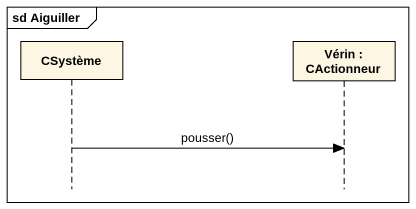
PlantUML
@startuml
mainframe sd Aiguiller
hide footbox
participant CSystème
participant "Vérin : CActionneur" as Vérin

CSystème -> Vérin : pousser()
@enduml
